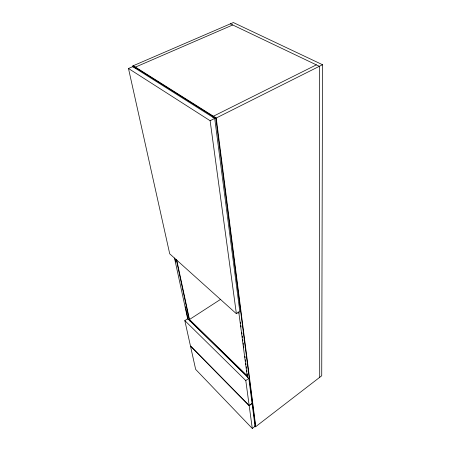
<?xml version="1.0" encoding="UTF-8"?>
<svg xmlns="http://www.w3.org/2000/svg" width="451" height="451" viewBox="0 0 451 451"><rect width="100%" height="100%" fill="white"/><g stroke="black" fill="none" stroke-linecap="round" stroke-linejoin="round"><path stroke-width="0.68" d="M133.152 67.284L132.853 65.908L233.359 22.55L322.516 64.718L321.732 375.762L255.508 426.815L254.573 425.845M252.278 428.45L255.035 426.325L252.092 403.572L249.2 405.737L252.278 428.45L195.655 369.38L190.497 346.148L249.2 405.737M249.161 405.449L252.053 403.284L248.822 378.35L187.729 318.71L184.82 320.593L190.429 345.855L249.161 405.449L245.789 380.559L184.82 320.593M245.789 380.559L248.822 378.35M236.38 313.727L239.808 311.438L214.71 118.421L132.763 66.635L128.484 68.484L169.717 253.8L236.38 313.727L210.115 120.721L128.484 68.484M239.216 312.909L238.906 313.118L237.857 312.182M220.748 299.255L189.2 319.686L247.233 376.292L247.509 376.089L189.465 319.517M210.115 120.721L214.71 118.421M132.853 65.908L215.809 118.218L322.516 64.718M316.36 64.859L212.973 116.431L213.16 117.829M232.727 24.974L135.035 67.284L135.328 68.659M230.36 23.841L319.37 66.297L319.714 377.318M133.237 65.739L216.226 118.01L255.756 426.618M175.084 259.207L175.681 261.958M185.361 306.714L185.66 308.089M185.953 309.465L187.892 318.417M174.492 257.995L187.774 319.269M176.64 259.624L189.595 320.125M176.347 259.787L189.476 320.977M240.422 322.099L240.603 323.497M240.879 325.588L241.06 326.986M241.792 332.567L241.978 333.96M242.255 336.057L242.435 337.449M242.711 339.547L242.892 340.939M243.168 343.036L243.354 344.429M243.534 345.827L243.811 347.918M244.91 356.296L245.09 357.688M245.367 359.785L245.553 361.178M245.823 363.275L246.009 364.667M246.285 366.764L246.466 368.157M246.742 370.254L246.922 371.647M247.199 373.744L247.385 375.136M238.737 311.827L247.396 377.538M215.809 118.218L255.508 426.815"/></g></svg>
